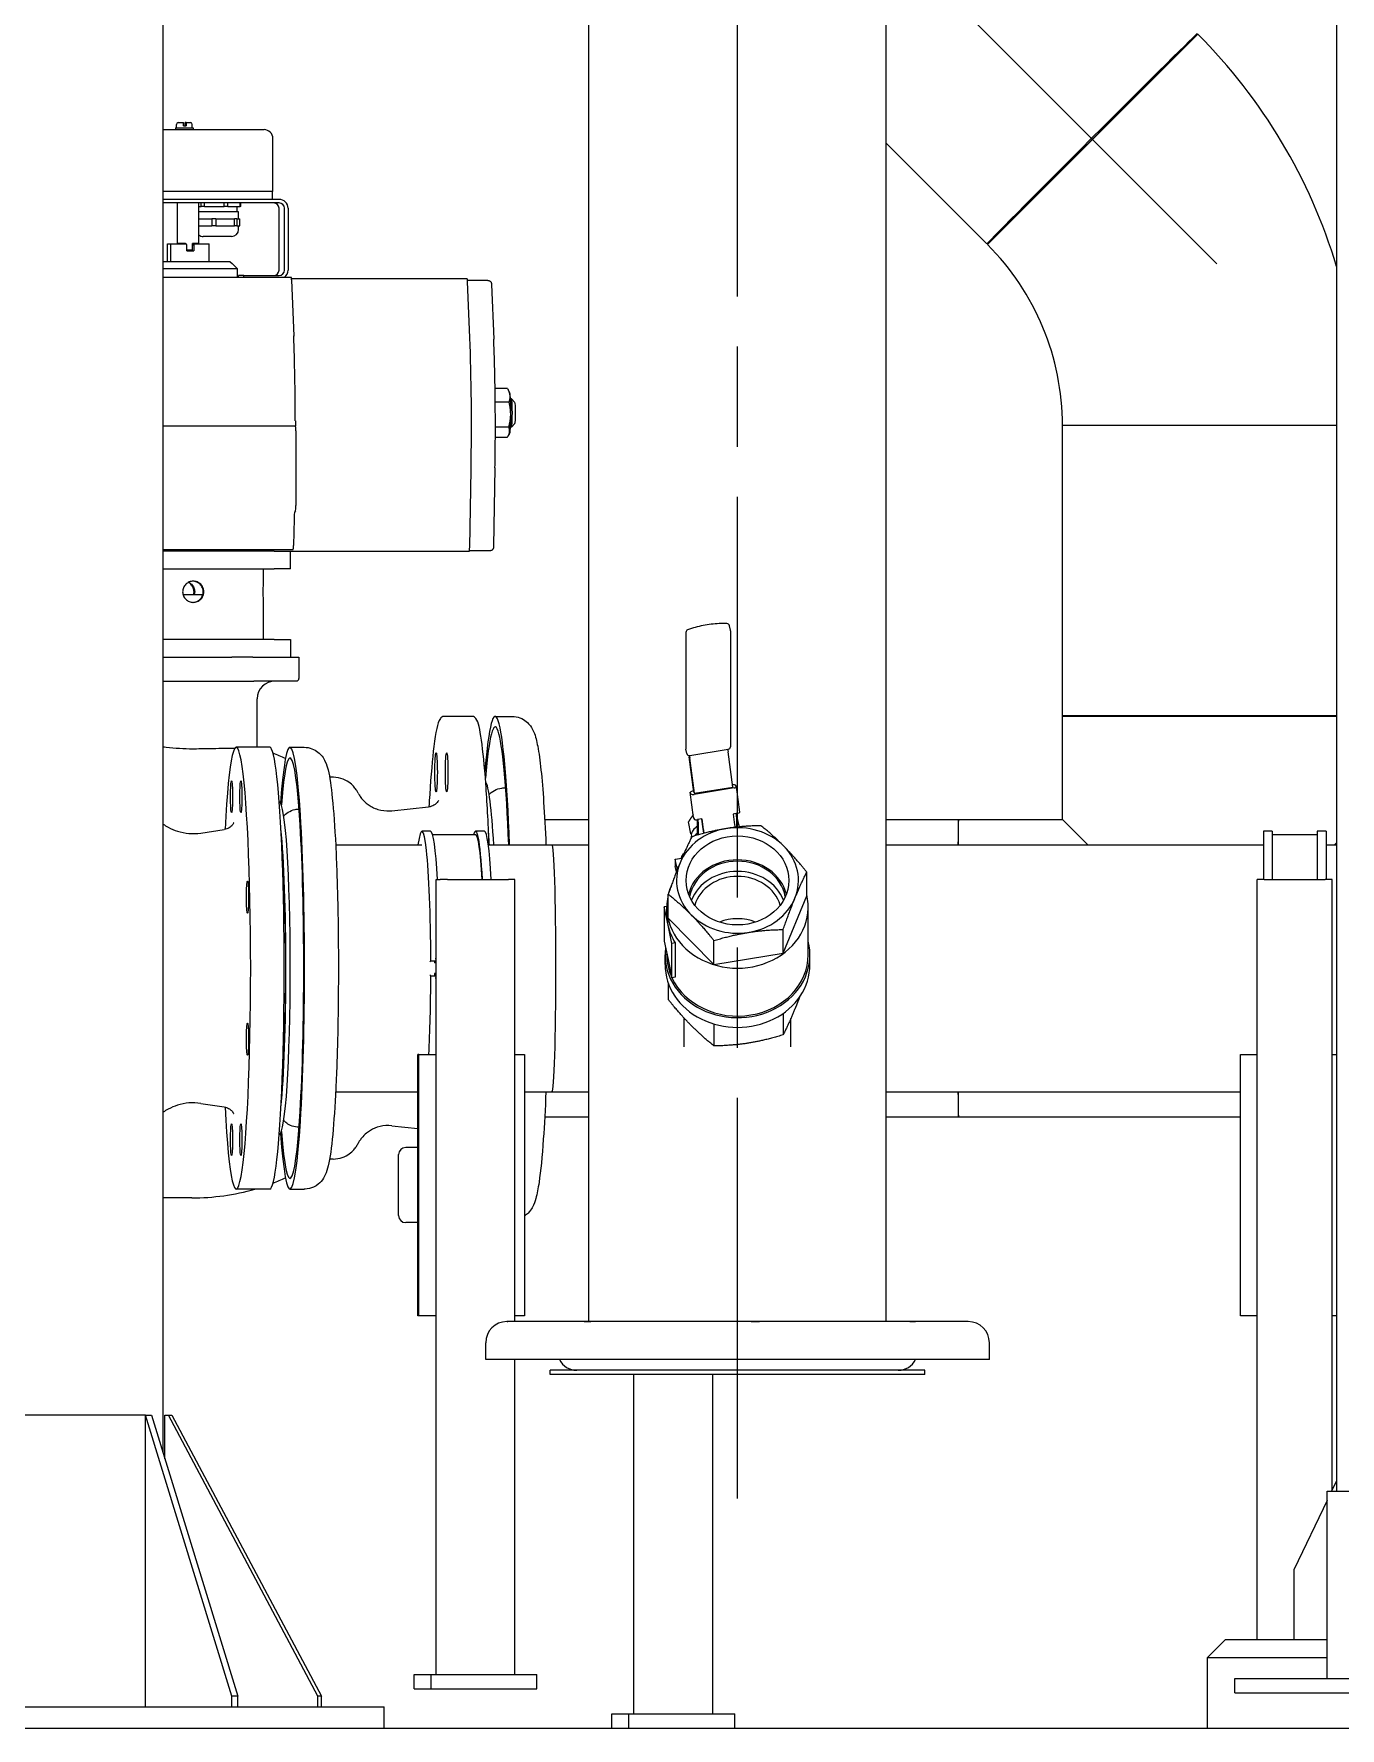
# Model space of a CAD drawing. Header units: millimetres. Extents: x 0 to 100323, y 0 to 59400.
# Drawn here: x 62159 to 64007, y 45945 to 48342 of the extents above; entities that cross this region are included whole.
import ezdxf

# ---------------------------------------------------------------- set-up
doc = ezdxf.new("R2010")
doc.units = ezdxf.units.MM
doc.header["$LTSCALE"] = 100
doc.linetypes.add('CHAIN', pattern=[0.3543, 0.2362, -0.0295, 0.0591, -0.0295])
doc.layers.add('P_Biomass (BM)', color=150, linetype='Continuous', lineweight=18, true_color=0x007fff)
doc.layers.add('Visible', color=7, linetype='Continuous', lineweight=25)

msp = doc.modelspace()

# ---------------------------------------------------------------- linework, layer by layer
at = {"layer": 'P_Biomass (BM)', "linetype": 'CHAIN', "ltscale": 23.990969}
for p, q in [((63832.8, 48017.1), (61384.2, 50465.8)), ((63154.5, 46270.5), (63154.5, 50373))]:
    msp.add_line(p, q, dxfattribs=at)
at = {"layer": 'P_Biomass (BM)'}
for p, q in [((62944.1, 46520.5), (62944.1, 50123)), ((63364.9, 46520.5), (63364.9, 50123)), ((63805.7, 48341.7), (63508.2, 48044.2)), ((62342, 48206.7), (62484.7, 48206.7)), ((62359.4, 48209.2), (62384.4, 48209.2)), ((62359.4, 48209.2), (62359.4, 48206.7)), ((62360.7, 48209.2), (62360.7, 48214.2)), ((62363.2, 48216.7), (62370.6, 48216.7)), ((62370.8, 48212.2), (62370.8, 48214.2)), ((62370.8, 48212.2), (62374.5, 48212.2)), ((62373.1, 48212.2), (62373.1, 48214.2)), ((62374.4, 48216.7), (62373.3, 48216.7)), ((62374.4, 48216.7), (62380.7, 48216.7)), ((62374.5, 48214.2), (62374.5, 48212.2)), ((62383.2, 48209.2), (62383.2, 48214.2)), ((62384.4, 48209.2), (62384.4, 48206.7)), ((62497.2, 48119.2), (62497.2, 48194.2)), ((63507.3, 48045.1), (63364.9, 48187.5)), ((62497.2, 48119.2), (62342, 48119.2)), ((62506.2, 48108), (62342, 48108)), ((62506.2, 48103), (62342, 48103)), ((62362.5, 48045.5), (62362.5, 48103)), ((62392.5, 48045.5), (62392.5, 48103)), ((62396, 48098), (62396, 48103)), ((62400.4, 48098), (62400.4, 48103)), ((62428.2, 48098), (62428.2, 48103)), ((62433.5, 48098), (62433.5, 48103)), ((62451, 48098), (62451, 48103)), ((62451.9, 48098), (62451.9, 48103)), ((62496.9, 48108), (62496.9, 48119.2)), ((62392.5, 48098), (62396, 48098)), ((62448.8, 48090.5), (62392.5, 48090.5)), ((62392.5, 48080.5), (62400.1, 48080.5)), ((62400.4, 48098), (62396, 48098)), ((62400.1, 48080.5), (62411, 48080.5)), ((62400.4, 48098), (62428.2, 48098)), ((62416.6, 48080.5), (62411, 48080.5)), ((62411, 48080.5), (62411, 48070.5)), ((62416.6, 48080.5), (62429.7, 48080.5)), ((62416.6, 48080.5), (62416.6, 48070.5)), ((62433.5, 48098), (62428.2, 48098)), ((62429.7, 48080.5), (62442.8, 48080.5)), ((62433.5, 48098), (62451, 48098)), ((62446.3, 48080.5), (62442.8, 48080.5)), ((62442.8, 48070.5), (62442.8, 48080.5)), ((62446.3, 48080.5), (62448.5, 48080.5)), ((62446.3, 48080.5), (62446.3, 48070.5)), ((62446.9, 48090.5), (62446.9, 48098)), ((62448.5, 48080.5), (62450.6, 48080.5)), ((62448.8, 48080.5), (62448.8, 48090.5)), ((62450.6, 48070.5), (62450.6, 48080.5)), ((62451.9, 48098), (62451, 48098)), ((62506, 48008), (62506, 48095.5)), ((62513.7, 48008), (62513.7, 48095.5)), ((62518.7, 48095.5), (62518.7, 48008)), ((62392.5, 48070.5), (62400.1, 48070.5)), ((62438.8, 48055.5), (62398.8, 48055.5)), ((62400.1, 48070.5), (62411, 48070.5)), ((62416.6, 48070.5), (62411, 48070.5)), ((62416.6, 48070.5), (62429.7, 48070.5)), ((62429.7, 48070.5), (62442.8, 48070.5)), ((62446.3, 48070.5), (62442.8, 48070.5)), ((62446.3, 48070.5), (62448.5, 48070.5)), ((62448.5, 48070.5), (62450.6, 48070.5)), ((62448.8, 48065.5), (62448.8, 48070.5)), ((62348, 48019.9), (62348, 48045.2)), ((62348, 48045.2), (62352.4, 48045.2)), ((62352.4, 48045.2), (62352.4, 48019.9)), ((62352.4, 48045.2), (62374.2, 48045.2)), ((62373.4, 48045.5), (62362.5, 48045.5)), ((62371.6, 48045.2), (62371.6, 48045.5)), ((62373.4, 48045.5), (62373.4, 48045.2)), ((62375.5, 48035.2), (62375.5, 48043.9)), ((62375.5, 48036.7), (62383.4, 48036.7)), ((62383.3, 48035.5), (62375.5, 48035.5)), ((62375.5, 48035.2), (62385.5, 48035.2)), ((62382.7, 48035.2), (62382.7, 48035.5)), ((62382.9, 48035.2), (62382.9, 48035.5)), ((62383.4, 48036.7), (62383.4, 48045.5)), ((62392.5, 48045.5), (62383.4, 48045.5)), ((62383.4, 48045.2), (62383.9, 48045.2)), ((62383.4, 48043.9), (62385.5, 48043.9)), ((62383.9, 48045.2), (62386.7, 48045.2)), ((62385.5, 48043.9), (62385.5, 48035.2)), ((62386.7, 48045.2), (62407.3, 48045.2)), ((62407.3, 48019.9), (62407.3, 48045.2)), ((62437, 48019.9), (62342, 48019.9)), ((62447.3, 48009.9), (62342, 48009.9)), ((62447.3, 47998), (62447.3, 48009.9)), ((62342, 47998), (62488.9, 47998)), ((62448.6, 47998), (62448.6, 48000.5)), ((62456.3, 48000.5), (62448.6, 48000.5)), ((62456.3, 48000.5), (62506.2, 48000.5)), ((62456.3, 47998), (62456.3, 48000.5)), ((62488.9, 47998), (62523.1, 47998)), ((62772.3, 47995.5), (62523.4, 47995.5)), ((62523.5, 47994.4), (62526.7, 47914.8)), ((62801.4, 47993.5), (62772.6, 47993.5)), ((62775.9, 47912.3), (62772.7, 47991.9)), ((62806.5, 47987.5), (62809.7, 47910.1)), ((62829.2, 47840.5), (62811.6, 47840.5)), ((62832.4, 47833.8), (62829.9, 47839.1)), ((62831.1, 47821.1), (62811.8, 47821.1)), ((62834.7, 47826), (62833.5, 47826)), ((62839.7, 47820.9), (62834.7, 47825.9)), ((62839.7, 47791), (62834.7, 47786)), ((62342, 47787.8), (62495.2, 47787.8)), ((62495.2, 47787.8), (62529.3, 47787.8)), ((62529.7, 47780.5), (62529.7, 47674.8)), ((62811.9, 47786.5), (62830.9, 47786.5)), ((62828.9, 47771.4), (62811.9, 47771.4)), ((62832.4, 47778.1), (62830.8, 47774.7)), ((62834.7, 47786), (62833.5, 47786)), ((64002, 47788.3), (63614.3, 47788.3)), ((63614.3, 47376.7), (63614.3, 47788.2)), ((64002, 47788.2), (63614.3, 47788.2)), ((62775.7, 47616), (62777.6, 47726.1)), ((62811.4, 47728.2), (62809.5, 47617.7)), ((62527.2, 47656.3), (62526.5, 47618.5)), ((62529.3, 47667.4), (62527.9, 47665.5)), ((62342, 47613), (62491.8, 47613)), ((62498.9, 47610.5), (62342, 47610.5)), ((62491.8, 47613), (62526, 47613)), ((62498.9, 47610.5), (62517.8, 47610.5)), ((62517.8, 47610.5), (62775.2, 47610.5)), ((62522.3, 47585.5), (62522.3, 47610.5)), ((62804.3, 47611), (62775.4, 47611)), ((62342, 47585.5), (62498.9, 47585.5)), ((62483.9, 47566.3), (62483.9, 47585.5)), ((62522.3, 47585.5), (62498.9, 47585.5)), ((62370, 47549.2), (62398.2, 47549.2)), ((62483.9, 47485.5), (62483.9, 47539.7)), ((63144.4, 47498.6), (63143, 47505)), ((62498.9, 47485.5), (62342, 47485.5)), ((62498.9, 47485.5), (62522.3, 47485.5)), ((62522.3, 47485.5), (62522.3, 47460.5)), ((63081.5, 47495.5), (63081.5, 47331.1)), ((63144.5, 47497.8), (63144.5, 47333.4)), ((62342, 47460.5), (62439.2, 47460.5)), ((62469, 47460.5), (62439.2, 47460.5)), ((62469, 47460.5), (62534.1, 47460.5)), ((62534.1, 47460.5), (62534.1, 47430.5)), ((62342, 47426.7), (62470.1, 47426.7)), ((62530.4, 47426.7), (62470.1, 47426.7)), ((62475.1, 47333), (62475.1, 47401.7)), ((62779.3, 47376.7), (62739.4, 47376.7)), ((62811.7, 47376.7), (62835.4, 47376.7)), ((63614.3, 47378), (64002, 47378)), ((63614.3, 47230.8), (63614.3, 47378)), ((64002, 47376.7), (63614.3, 47376.7)), ((62492.8, 47333), (62445.4, 47333)), ((62521.5, 47333), (62541.5, 47333)), ((63083, 47324.2), (63081.6, 47330.5)), ((63092.8, 47269.7), (63086.1, 47319.6)), ((63093.7, 47267.9), (63087, 47317.7)), ((63087.3, 47321.5), (63141.4, 47330.2)), ((63147.8, 47276.5), (63141.1, 47326.4)), ((62582.6, 47290.5), (62577.7, 47290.5)), ((62824.2, 47275.5), (62826.5, 47275.5)), ((63092.5, 47233.5), (63087.7, 47269.3)), ((63089, 47266.8), (63087.7, 47269.2)), ((63092.6, 47271), (63090.9, 47270.8)), ((63092.8, 47269.7), (63093.7, 47267.9)), ((63149.7, 47275.4), (63093.2, 47266.4)), ((63093.7, 47267.9), (63147.8, 47276.5)), ((63147.5, 47279.8), (63147.4, 47279.8)), ((63152.9, 47277), (63151.6, 47279.5)), ((63157.7, 47241), (63152.9, 47276.9)), ((62506.3, 47255.5), (62506.5, 47255.5)), ((62534, 47245.5), (62534.2, 47245.5)), ((62665.3, 47243.2), (62717.6, 47248.6)), ((63154.5, 47239.6), (63148.4, 47238.6)), ((62395.4, 47211.7), (62428.3, 47216.6)), ((62881.8, 47230.8), (62944.1, 47230.8)), ((63088.7, 47210.6), (63085.1, 47227.3)), ((63092.5, 47233.4), (63093.8, 47230.9)), ((63104.1, 47231.6), (63098, 47230.6)), ((63098, 47211.7), (63098, 47229.4)), ((63099.3, 47209.2), (63099.3, 47223)), ((63103.6, 47231.5), (63105.5, 47217.6)), ((63104.1, 47231.6), (63106.1, 47216.4)), ((63148.4, 47238.6), (63150.4, 47223.4)), ((63156.3, 47223.9), (63153.2, 47238.2)), ((63153.4, 47220), (63153.4, 47231.6)), ((63157.6, 47220.4), (63157.4, 47221)), ((63364.9, 47230.8), (63467.1, 47230.8)), ((63467.1, 47195.1), (63467.1, 47230.8)), ((63467.1, 47230.8), (63614.3, 47230.8)), ((63614.3, 47230.8), (63650, 47195.1)), ((62586, 47195.1), (62708, 47195.1)), ((62892, 47195.1), (62944.1, 47195.1)), ((63088.9, 47209.6), (63089.7, 47205.9)), ((63089.5, 47207), (63088.9, 47206.9)), ((63088.9, 47206.9), (63089.3, 47205.1)), ((63089.3, 47205.1), (63089, 47206.4)), ((63098, 47208.8), (63098, 47211.7)), ((63999.3, 47195.1), (64002, 47197.8)), ((63066.5, 47174.5), (63075.7, 47175.9)), ((63066.5, 47174.5), (63066.5, 47164.5)), ((63068.9, 47163.2), (63066.5, 47174.5)), ((63075.8, 47175.7), (63075.5, 47177)), ((63068.1, 47156.7), (63066.5, 47164.5)), ((63070.7, 47163.2), (63068.9, 47163.2)), ((63068.9, 47163.2), (63068.9, 47158.6)), ((63252.5, 47122.7), (63252.5, 47156.4)), ((63056.6, 47091.4), (63056.6, 47125.1)), ((63219.1, 47041.5), (63252.5, 47122.7)), ((63054.5, 47107.9), (63050.7, 47107.3)), ((63056.2, 47081.4), (63050.7, 47107.3)), ((63050.7, 47107.3), (63050.7, 47058.8)), ((63054.5, 47097.1), (63054.5, 47107.1)), ((63254.5, 47039.3), (63254.5, 47107.1)), ((63061.7, 47055.5), (63056.2, 47081.4)), ((63056.6, 47091.4), (63121.2, 47025.8)), ((63219.1, 47041.5), (63219.1, 47075.1)), ((63050.7, 47058.8), (63056.2, 47032.9)), ((63066.4, 47056.2), (63061.7, 47055.5)), ((63061.7, 47007), (63061.7, 47055.5)), ((63066.4, 47056.2), (63066.4, 47007.8)), ((63121.2, 47025.8), (63121.2, 47059.5)), ((63052, 47025.5), (63052, 47039.3)), ((63054.5, 47039.3), (63054.5, 47040.7)), ((63056.2, 47032.9), (63061.7, 47007)), ((63121.2, 47025.8), (63219.1, 47041.5)), ((63257, 47025.5), (63257, 47039.3)), ((63066.4, 47007.8), (63061.7, 47007)), ((63056.6, 46999.3), (63056.6, 46976.2)), ((63219.1, 46956.6), (63219.1, 46926.2)), ((63079.1, 46909.2), (63079.1, 46949.8)), ((63121.2, 46941.5), (63121.2, 46910.5)), ((63229.9, 46909.2), (63229.9, 46949.1)), ((62586, 46845.8), (62702.4, 46845.8)), ((62892, 46845.8), (62944.1, 46845.8)), ((63467.1, 46810.1), (63467.1, 46845.8)), ((62395.4, 46829.2), (62428.3, 46824.3)), ((62881.8, 46810.1), (62944.1, 46810.1)), ((63364.9, 46810.1), (63467.1, 46810.1)), ((63467.1, 46810.1), (63865.9, 46810.1)), ((62506.3, 46785.5), (62506.5, 46785.5)), ((62534, 46795.5), (62534.2, 46795.5)), ((62665.3, 46797.7), (62702.4, 46793.9)), ((62582.6, 46750.5), (62577.7, 46750.5)), ((62382.6, 46695.5), (62342, 46695.5)), ((62492.8, 46708), (62445.4, 46708)), ((62521.5, 46708), (62541.5, 46708)), ((62828.8, 46520.5), (62828.3, 46520.5)), ((62828.8, 46520.5), (62829.8, 46520.5)), ((62937.8, 46520.5), (62829.8, 46520.5)), ((62937.8, 46520.5), (62946.9, 46520.5)), ((63173.7, 46520.5), (62946.9, 46520.5)), ((63173.7, 46520.5), (63185.7, 46520.5)), ((63398.4, 46520.5), (63185.7, 46520.5)), ((63398.4, 46520.5), (63406.2, 46520.5)), ((63480.8, 46520.5), (63406.2, 46520.5)), ((62798.3, 46466.7), (62798.3, 46490.5)), ((63510.8, 46466.7), (63510.8, 46490.5)), ((63510.8, 46466.7), (62798.3, 46466.7)), ((63419.5, 46451.7), (62889.5, 46451.7)), ((62889.5, 46445.5), (62889.5, 46451.7)), ((63419.5, 46445.5), (63419.5, 46451.7)), ((63419.5, 46445.5), (62889.5, 46445.5)), ((63007.9, 45965.5), (63007.9, 46445.5)), ((63119.6, 45965.5), (63119.6, 46445.5)), ((62976.8, 45965.5), (63001, 45965.5)), ((62976.8, 45945.5), (62976.8, 45965.5)), ((63001, 45945.5), (63001, 45965.5)), ((63001, 45965.5), (63150.7, 45965.5)), ((63150.7, 45945.5), (63150.7, 45965.5))]:
    msp.add_line(p, q, dxfattribs=at)
for centre, radius, start, end in [((63252.1, 47788.2), 782.9, 16.6911, 45), ((62363.2, 48214.2), 2.5, 90, 180), ((62380.7, 48214.2), 2.5, 0, 90), ((62484.7, 48194.2), 12.5, 0, 90), ((62398.8, 48065.5), 10, 230.9838, 270), ((62438.8, 48065.5), 10, 270, 0), ((63252.1, 47788.2), 362.1, 0.0278, 45), ((63139.4, 47504.2), 3.75, 12.0271, 87.3303), ((63085.3, 47495.5), 3.75, 110.113, 180), ((63140.7, 47497.8), 3.75, 0, 12.0271), ((62500.1, 47401.7), 25, 90, 180), ((62530.4, 47430.5), 3.75, 270, 0), ((62382.6, 47020.5), 325, 65.947, 69.2941), ((62382.6, 47020.5), 325, 290.7059, 294.053), ((62382.6, 47020.5), 325, 270, 285.9424), ((62828.3, 46490.5), 30, 90, 180), ((63480.8, 46490.5), 30, 0, 90), ((62927, 46479.2), 27.5, 207.0357, 270), ((63382, 46479.2), 27.5, 270, 332.9643)]:
    msp.add_arc(centre, radius, start, end, dxfattribs=at)
for centre, major_axis, ratio in [((63656.1, 48193.9), (148.8, 148.8), 0.00408), ((62728.1, 47297.6), (0, 27.5), 0.065414), ((62743.1, 47297.6), (0, -27.5), 0.065414), ((62438.8, 47263), (0, -22.5), 0.065414), ((62452, 47263), (0, -22.5), 0.065414), ((63154.5, 47144.6), (72.7, 0), 0.866025), ((62461.3, 47120.9), (0, -22.5), 0.065414), ((62461.3, 46920), (0, 22.5), 0.065414), ((62438.8, 46777.9), (0, 22.5), 0.065414), ((62452, 46777.9), (0, 22.5), 0.065414)]:
    msp.add_ellipse(centre, major_axis=major_axis, ratio=ratio, dxfattribs=at)
for centre, major_axis, ratio, start_param, end_param in [((62498.5, 48095.5), (0, 7.5), 0.997858, 4.712389, 6.283185), ((62506.2, 48095.5), (0, 12.5), 0.997858, 4.712389, 6.283185), ((62506.2, 48095.5), (0, 7.5), 0.997858, 4.712389, 6.283185), ((62374.8, 48039), (-60.9, 60.8), 0.046255, 4.747578, 4.768212), ((62377.6, 48038.9), (6.25, 6.25), 0.032742, 0.03273, 0.356934), ((62377.6, 48038.9), (6.25, 6.25), 0.032742, 5.86079, 6.315916), ((62374.9, 48039), (60.9, 60.8), 0.046255, 4.840219, 4.860854), ((62498.5, 48008), (0, -7.5), 0.997858, 0, 1.570796), ((62506.2, 48008), (0, -7.5), 0.997858, 0, 1.570796), ((62506.2, 48008), (0, -12.5), 0.997858, 0.643501, 1.570796), ((62523.1, 47990.5), (0, 7.5), 0.065414, 5.264178, 6.283185), ((62772.3, 47988), (0, 7.5), 0.065414, 5.264178, 6.283185), ((62513.5, 47791), (0, -236.2), 0.065414, 1.587833, 2.122585), ((62762.7, 47788.5), (0, 236.3), 0.065414, 4.445469, 5.264178), ((62832.2, 47806), (0, -28.1), 0.065414, 0.137119, 3.004474), ((62834.7, 47806), (0, -20), 0.065414, 0, 3.141593), ((62839.6, 47806), (0, -15), 0.065414, 0.065602, 3.075991), ((62529.5, 47795), (0, -7.55), 0.065414, 4.712935, 5.95769), ((62529.2, 47780.5), (0, 7.5), 0.065414, 4.712389, 6.102223), ((62529.2, 47674.8), (0, -7.5), 0.065414, 0.087266, 1.570796), ((62527.9, 47653), (0, 12.5), 0.065414, 0.087266, 1.303876), ((62526, 47620.5), (0, -7.5), 0.065414, 0, 1.303876), ((62775.2, 47618), (0, -7.5), 0.065414, 0, 1.303876), ((62811.7, 47020.5), (0, 356.3), 0.065414, 5.22468, 6.956507), ((62521.5, 47020.5), (0, 312.5), 0.065414, 2.417031, 7.007747), ((62811.7, 47020.5), (0, 341.3), 0.065414, 5.249576, 6.946925), ((62445.4, 47020.5), (0, -312.5), 0.065414, 5.39203, 10.315934), ((62521.5, 47020.5), (0, 297.5), 0.065414, 2.461302, 6.963476), ((62492.8, 47020.5), (0, -312.5), 0.065414, 0, 3.141593), ((63085.3, 47331.1), (-3.75, 0), 0.866025, 0, 0.182455), ((63086.6, 47324.7), (-3.75, 0), 0.866025, 0.182455, 1.753252), ((63088, 47315.9), (-2.4, 14.8), 0.090722, 1.16004, 1.30178), ((63088, 47315.9), (-1.18, 7.41), 0.090722, 0.690774, 1.30178), ((63142.1, 47324.5), (-1.18, 7.41), 0.090722, 0.701363, 1.30178), ((63140.7, 47333.4), (3.75, 0), 0.866025, 4.894844, 6.283185), ((62796.7, 47020.5), (0, 265), 0.065414, 5.431827, 6.191601), ((63091.4, 47269.8), (-3.72, -0.5), 0.264688, 4.806606, 6.377402), ((63092.7, 47267.3), (-3.72, -0.5), 0.264688, 0.094217, 1.665013), ((63147.9, 47278.9), (3.72, 0.5), 0.264688, 0.094217, 1.665013), ((63149.2, 47276.4), (3.72, 0.5), 0.264688, 4.806606, 6.377402), ((62506.5, 47020.5), (0, 235), 0.065414, 3.141593, 6.283185), ((63154, 47240.5), (3.72, 0.5), 0.264688, 4.806606, 6.283185), ((62500.3, 47020.5), (0, -235), 0.065414, 0.577193, 2.5644), ((62790.5, 47020.5), (0, -265), 0.065414, 2.290235, 2.398028), ((63154.5, 47144.6), (-86.2, 0), 0.866025, 4.894844, 5.942042), ((63123.2, 47213.7), (-34.2, -7.3), 0.491701, 5.430731, 6.100269), ((63096.2, 47234), (-3.72, -0.5), 0.264688, 0, 0.094217), ((63097.5, 47231.5), (-3.72, -0.5), 0.264688, 0.094217, 1.665013), ((63096.6, 47235.7), (-1.18, 7.41), 0.090722, 3.657974, 3.924659), ((63096.6, 47235.7), (-2.4, 14.8), 0.090722, 3.657974, 4.35014), ((63107.8, 47213.3), (2.8, -17.3), 0.090722, 4.443372, 4.822273), ((63107.8, 47213.3), (2, -12.3), 0.090722, 4.443372, 4.862836), ((63154.5, 47144.6), (-86.2, 0), 0.866025, 3.847647, 4.894844), ((63152, 47220.3), (2, -12.3), 0.090722, 4.443372, 4.747433), ((63150.7, 47244.4), (-2.4, 14.8), 0.090722, 3.657974, 4.35014), ((63123.2, 47213.7), (34.2, 7.3), 0.491701, 0, 0.394819), ((63467.1, 47020.5), (0, 210.4), 0.00577, 6.252153, 6.874757), ((62500.3, 47020.5), (0, 232.5), 0.065414, 3.752377, 5.672401), ((62790.5, 47020.5), (0, 262.5), 0.065414, 5.440202, 5.50036), ((62892, 47020.5), (0, 174.6), 0.032742, 3.141593, 6.283185), ((63123.2, 47213.7), (-34.2, -7.3), 0.491701, 6.257349, 6.283185), ((63125, 47205.2), (34.2, 7.3), 0.491701, 2.37027, 2.607079), ((63154.5, 47144.6), (86.2, 0), 0.866025, 5.942042, 6.989239), ((63154.5, 47144.6), (-86.2, 0), 0.866025, 5.942042, 6.989239), ((63089.2, 47179.9), (-13.7, -2.9), 0.491701, 5.454393, 6.283185), ((63154.5, 47112.5), (70.7, 0), 0.866025, 0.209162, 2.932431), ((63154.5, 47112.5), (68.5, 0), 0.866025, 0.155591, 2.986002), ((63154.5, 47098), (68.5, 0), 0.866025, 0.317883, 2.82371), ((63154.5, 47096.2), (-62.5, 0), 0.866025, 3.394153, 6.030625), ((63154.5, 47107.1), (100, 0), 0.866025, 2.938255, 6.486523), ((63154.5, 47107.1), (-100, 0), 0.866025, 5.91136, 6.058349), ((63154.5, 47097.1), (-100, 0), 0.866025, 0, 0.182455), ((63154.5, 47144.6), (86.2, 0), 0.866025, 3.847647, 4.894844), ((63154.5, 47144.6), (86.2, 0), 0.866025, 4.894844, 5.942042), ((63154.5, 47097.1), (-100, 0), 0.866025, 0.182455, 0.491551), ((63154.5, 47036.3), (-62.5, 0), 0.866025, 4.28997, 5.134808), ((63154.5, 47039.3), (-102.5, 0), 0.866025, 6.16981, 9.646092), ((63154.5, 47025.5), (-102.5, 0), 0.866025, 0, 3.141593), ((63154.5, 47039.3), (-100, 0), 0.866025, 0, 0.380392), ((63154.5, 47039.3), (-100, 0), 0.866025, 0.382151, 3.141593), ((63467.1, 47020.5), (0, 210.4), 0.00577, 2.550021, 3.172625)]:
    msp.add_ellipse(centre, major_axis=major_axis, ratio=ratio, start_param=start_param, end_param=end_param, dxfattribs=at)
for points, knots in [([(62370.8, 48214.2), (62370.8, 48214.5), (62370.8, 48214.9), (62370.8, 48215.4), (62370.8, 48215.8), (62370.7, 48216.2), (62370.7, 48216.4), (62370.7, 48216.6), (62370.7, 48216.7), (62370.6, 48216.7)], [0, 0, 0, 0, 0.0368272, 0.0368272, 0.0739214, 0.0739214, 0.1114349, 0.1114349, 0.1495092, 0.1495092, 0.1495092, 0.1495092]), ([(62373.1, 48214.2), (62373.1, 48214.5), (62373.1, 48214.9), (62373.1, 48215.4), (62373.1, 48215.8), (62373.2, 48216.2), (62373.2, 48216.4), (62373.2, 48216.6), (62373.2, 48216.7), (62373.3, 48216.7)], [0, 0, 0, 0, 0.0368272, 0.0368272, 0.0739214, 0.0739214, 0.1114349, 0.1114349, 0.1495092, 0.1495092, 0.1495092, 0.1495092]), ([(62374.4, 48216.7), (62374.4, 48216.7), (62374.4, 48216.6), (62374.5, 48216.4), (62374.5, 48216.2), (62374.5, 48215.8), (62374.5, 48215.4), (62374.5, 48214.9), (62374.5, 48214.5), (62374.5, 48214.2)], [0.4504591, 0.4504591, 0.4504591, 0.4504591, 0.4885333, 0.4885333, 0.5260468, 0.5260468, 0.563141, 0.563141, 0.5999682, 0.5999682, 0.5999682, 0.5999682]), ([(62801.4, 47993.5), (62801.9, 47993.5), (62802.5, 47993.4), (62803.4, 47993.1), (62803.9, 47992.8), (62804.6, 47992.3), (62804.9, 47992), (62805.5, 47991.4), (62805.7, 47991), (62806.1, 47990.4), (62806.1, 47990.1), (62806.3, 47989.6), (62806.3, 47989.4), (62806.4, 47989), (62806.4, 47988.8), (62806.5, 47988.5), (62806.5, 47988.3), (62806.5, 47988), (62806.5, 47987.9), (62806.5, 47987.6), (62806.5, 47987.6), (62806.5, 47987.5)], [1.570796, 1.570796, 1.570796, 1.570796, 1.59174, 1.59174, 1.614818, 1.614818, 1.645158, 1.645158, 1.692479, 1.692479, 1.776508, 1.776508, 1.900701, 1.900701, 2.097434, 2.097434, 2.300323, 2.300323, 2.503212, 2.503212, 2.585241, 2.585241, 2.585241, 2.585241]), ([(62811.4, 47728.2), (62811.6, 47740.4), (62811.8, 47752.8), (62812, 47777.9), (62812, 47790.6), (62811.9, 47815.7), (62811.7, 47828.2), (62811.4, 47852.8), (62811.1, 47864.8), (62810.5, 47888.1), (62810.1, 47899.4), (62809.7, 47910.1)], [2.8769575, 2.8769575, 2.8769575, 2.8769575, 3.0411548, 3.0411548, 3.2053522, 3.2053522, 3.3695496, 3.3695496, 3.533747, 3.533747, 3.6979443, 3.6979443, 3.6979443, 3.6979443]), ([(63614.3, 47788.2), (63614.3, 47788.2), (63614.3, 47788.2), (63614.3, 47788.2), (63614.3, 47788.2), (63614.3, 47788.2), (63614.3, 47788.3), (63614.3, 47788.3), (63614.3, 47788.3), (63614.3, 47788.3), (63614.3, 47788.3), (63614.3, 47788.3)], [4.7123889804, 4.7123889804, 4.7123889804, 4.7123889804, 4.7124858521, 4.7124858521, 4.7125827238, 4.7125827238, 4.7126795956, 4.7126795956, 4.7127764673, 4.7127764673, 4.712873339, 4.712873339, 4.712873339, 4.712873339]), ([(62809.5, 47617.7), (62809.5, 47617.5), (62809.5, 47617.2), (62809.4, 47616.8), (62809.4, 47616.6), (62809.4, 47616.1), (62809.4, 47615.9), (62809.3, 47615.5), (62809.3, 47615.3), (62809.1, 47614.6), (62809.1, 47614.3), (62808.6, 47613.3), (62808.4, 47613.1), (62808, 47612.5), (62807.7, 47612.3), (62807, 47611.7), (62806.4, 47611.4), (62805.2, 47611), (62804.8, 47611), (62804.3, 47611)], [3.406228, 3.406228, 3.406228, 3.406228, 3.66746, 3.66746, 3.928692, 3.928692, 4.189925, 4.189925, 4.451157, 4.451157, 4.595502, 4.595502, 4.635648, 4.635648, 4.660132, 4.660132, 4.694284, 4.694284, 4.712389, 4.712389, 4.712389, 4.712389]), ([(62399.5, 47553), (62399.5, 47551.1), (62399.1, 47549.1), (62397.6, 47545.4), (62396.5, 47543.7), (62393.8, 47541), (62392.1, 47539.9), (62388.5, 47538.3), (62386.5, 47538), (62382.7, 47538), (62380.7, 47538.3), (62377, 47539.9), (62375.3, 47541), (62372.6, 47543.7), (62371.5, 47545.4), (62369.9, 47549.1), (62369.6, 47551.1), (62369.6, 47554.8), (62369.9, 47556.9), (62371.5, 47560.5), (62372.6, 47562.2), (62375.3, 47564.9), (62377, 47566), (62380.7, 47567.6), (62382.7, 47568), (62386.5, 47568), (62388.5, 47567.6), (62392.1, 47566), (62393.8, 47564.9), (62396.5, 47562.2), (62397.6, 47560.5), (62399.1, 47556.9), (62399.5, 47554.8), (62399.5, 47553)], [0, 0, 0, 0, 0.226339, 0.226339, 0.452677, 0.452677, 0.679013, 0.679013, 0.905348, 0.905348, 1.131684, 1.131684, 1.358019, 1.358019, 1.584358, 1.584358, 1.810696, 1.810696, 2.037035, 2.037035, 2.263373, 2.263373, 2.489709, 2.489709, 2.716044, 2.716044, 2.94238, 2.94238, 3.168715, 3.168715, 3.395054, 3.395054, 3.621393, 3.621393, 3.621393, 3.621393]), ([(62385.7, 47553), (62385.7, 47554.8), (62385.3, 47556.9), (62383.8, 47560.5), (62382.6, 47562.2), (62380.3, 47564.6), (62379, 47565.5), (62377.6, 47566.2)], [0, 0, 0, 0, 0.2263386, 0.2263386, 0.4526772, 0.4526772, 0.6287097, 0.6287097, 0.6287097, 0.6287097]), ([(62378, 47566.5), (62379.6, 47565.7), (62381, 47564.7), (62383.5, 47562.2), (62384.6, 47560.5), (62386.2, 47556.9), (62386.6, 47554.8), (62386.6, 47553)], [-0.6463184, -0.6463184, -0.6463184, -0.6463184, -0.4528664, -0.4528664, -0.2264332, -0.2264332, 0, 0, 0, 0]), ([(62398.7, 47553), (62398.7, 47554.8), (62398.3, 47556.9), (62396.8, 47560.5), (62395.6, 47562.2), (62393, 47564.9), (62391.3, 47566), (62387.8, 47567.5), (62385.9, 47567.9), (62384.2, 47568)], [-3.6228904, -3.6228904, -3.6228904, -3.6228904, -3.3964572, -3.3964572, -3.170024, -3.170024, -2.9435959, -2.9435959, -2.7334836, -2.7334836, -2.7334836, -2.7334836]), ([(62384.2, 47538), (62385.9, 47538), (62387.8, 47538.4), (62391.3, 47539.9), (62393, 47541), (62395.6, 47543.7), (62396.8, 47545.4), (62398.3, 47549.1), (62398.7, 47551.1), (62398.7, 47553)], [-0.8894069, -0.8894069, -0.8894069, -0.8894069, -0.6792945, -0.6792945, -0.4528664, -0.4528664, -0.2264332, -0.2264332, 0, 0, 0, 0]), ([(62483.6, 47553), (62483.6, 47554.8), (62483.6, 47556.9), (62483.7, 47560.5), (62483.8, 47562.2), (62483.9, 47564.6), (62483.9, 47565.5), (62483.9, 47566.2)], [0, 0, 0, 0, 0.2263386, 0.2263386, 0.4526772, 0.4526772, 0.6287097, 0.6287097, 0.6287097, 0.6287097]), ([(62483.9, 47539.7), (62483.9, 47540.4), (62483.9, 47541.3), (62483.8, 47543.7), (62483.7, 47545.4), (62483.6, 47549.1), (62483.6, 47551.1), (62483.6, 47553)], [2.9926829, 2.9926829, 2.9926829, 2.9926829, 3.1687155, 3.1687155, 3.3950541, 3.3950541, 3.6213927, 3.6213927, 3.6213927, 3.6213927]), ([(63139.5, 47507.9), (63136, 47508.1), (63132.4, 47508.1), (63125, 47507.8), (63121.2, 47507.5), (63113.6, 47506.6), (63109.8, 47506), (63102.3, 47504.5), (63098.5, 47503.6), (63091.1, 47501.5), (63087.5, 47500.3), (63084, 47499.1)], [5.8975334, 5.8975334, 5.8975334, 5.8975334, 6.0517941, 6.0517941, 6.2060549, 6.2060549, 6.3603157, 6.3603157, 6.5145765, 6.5145765, 6.6688372, 6.6688372, 6.6688372, 6.6688372]), ([(62739.4, 47376.7), (62736.8, 47376.7), (62735.2, 47375.1), (62729.8, 47367.4), (62727.7, 47354.9), (62722.8, 47316.6), (62720.8, 47293.6), (62718.7, 47260.5), (62718.4, 47254.7), (62718, 47248.7)], [4.712389, 4.712389, 4.712389, 4.712389, 4.8063455, 4.8063455, 5.1887323, 5.1887323, 5.5126834, 5.5126834, 5.5798276, 5.5798276, 5.5798276, 5.5798276]), ([(62803.1, 47195.1), (62801.9, 47227.2), (62800.3, 47256.3), (62796.7, 47306.7), (62794.6, 47327.7), (62790, 47358.8), (62788.2, 47368.4), (62783.4, 47375.1), (62781.8, 47376.7), (62779.3, 47376.7)], [3.65942, 3.65942, 3.65942, 3.65942, 3.973216, 3.973216, 4.29432, 4.29432, 4.620089, 4.620089, 4.712389, 4.712389, 4.712389, 4.712389]), ([(62835.4, 47376.7), (62839.5, 47376.7), (62843.5, 47375.9), (62850.4, 47373.2), (62853.3, 47371.3), (62858.3, 47367.2), (62860.1, 47365.1), (62863.8, 47360.1), (62865, 47357.5), (62869.2, 47348), (62870.4, 47342), (62875.3, 47316), (62878, 47289.6), (62881.5, 47237.1), (62882.6, 47216.9), (62883.5, 47195.1)], [1.518127, 1.518127, 1.518127, 1.518127, 1.543421, 1.543421, 1.571312, 1.571312, 1.606937, 1.606937, 1.6657, 1.6657, 1.851163, 1.851163, 2.294211, 2.294211, 2.528579, 2.528579, 2.528579, 2.528579]), ([(62389, 47330.5), (62387.3, 47330.5), (62385.7, 47330.5), (62377.9, 47330.5), (62371.5, 47330.7), (62358.7, 47331.4), (62352.3, 47332), (62344.8, 47332.9), (62343.4, 47333.1), (62342, 47333.3)], [-12.030169, -12.030169, -12.030169, -12.030169, -11.831688, -11.831688, -11.092097, -11.092097, -10.352506, -10.352506, -10.183582, -10.183582, -10.183582, -10.183582]), ([(62443.4, 47331.4), (62441.4, 47331.4), (62439.4, 47331.4), (62432.1, 47331.2), (62426.6, 47331.1), (62414.9, 47331), (62408.8, 47330.9), (62398.1, 47330.7), (62393.5, 47330.6), (62389, 47330.5)], [9.239623, 9.239623, 9.239623, 9.239623, 9.549468, 9.549468, 10.284108, 10.284108, 11.018747, 11.018747, 11.555001, 11.555001, 11.555001, 11.555001]), ([(62541.5, 47333), (62545.3, 47333), (62549.1, 47332.2), (62555.9, 47329.7), (62558.7, 47327.9), (62563.6, 47324.1), (62565.4, 47322.1), (62568.8, 47317.6), (62570, 47315.4), (62573.3, 47308.6), (62574.3, 47305), (62577.9, 47290.5), (62579.6, 47277.8), (62583.2, 47242.8), (62584.8, 47220.1), (62587.3, 47169.3), (62588.3, 47141.6), (62589.6, 47083.3), (62589.9, 47052.8), (62589.9, 46991.6), (62589.6, 46961), (62588.4, 46902.8), (62587.5, 46875.2), (62585, 46825.5), (62583.6, 46803.5), (62580.1, 46766.5), (62578.2, 46752.2), (62574.4, 46736.4), (62573.4, 46732.5), (62569.7, 46724.9), (62568.3, 46722.2), (62563.1, 46716.4), (62559.9, 46713.3), (62551.4, 46709.3), (62547.1, 46708.2), (62542.3, 46708), (62541.9, 46708), (62541.5, 46708)], [0.577892, 0.577892, 0.577892, 0.577892, 0.602205, 0.602205, 0.628948, 0.628948, 0.662376, 0.662376, 0.712718, 0.712718, 0.835316, 0.835316, 1.149475, 1.149475, 1.493838, 1.493838, 1.819909, 1.819909, 2.142789, 2.142789, 2.465002, 2.465002, 2.787827, 2.787827, 3.113621, 3.113621, 3.453996, 3.453996, 3.58674, 3.58674, 3.645591, 3.645591, 3.688938, 3.688938, 3.716933, 3.716933, 3.719484, 3.719484, 3.719484, 3.719484]), ([(62618, 47268.1), (62617.4, 47269.2), (62616.7, 47270.5), (62614.9, 47273.3), (62613.8, 47274.9), (62610.9, 47278.3), (62609, 47280.2), (62604, 47284.2), (62600.7, 47286.2), (62592.6, 47289.4), (62587.7, 47290.4), (62582.7, 47290.5), (62582.6, 47290.5), (62582.6, 47290.5)], [4.5845011, 4.5845011, 4.5845011, 4.5845011, 4.6100787, 4.6100787, 4.6356562, 4.6356562, 4.6612338, 4.6612338, 4.6868114, 4.6868114, 4.7121276, 4.7121276, 4.712389, 4.712389, 4.712389, 4.712389]), ([(62618, 47268.1), (62618.5, 47267.1), (62619.1, 47265.9), (62621, 47263), (62622.2, 47261.2), (62625.9, 47257.1), (62628.3, 47254.6), (62635.4, 47249.6), (62640, 47246.9), (62651.1, 47243.5), (62657.2, 47242.7), (62663.8, 47243.1), (62664.5, 47243.1), (62665.3, 47243.2)], [4.5845011, 4.5845011, 4.5845011, 4.5845011, 4.6114263, 4.6114263, 4.6383515, 4.6383515, 4.6652767, 4.6652767, 4.6922019, 4.6922019, 4.7162195, 4.7162195, 4.7191271, 4.7191271, 4.7191271, 4.7191271]), ([(62803.2, 47266.3), (62804.9, 47268.1), (62807.2, 47270.2), (62813.5, 47273.6), (62817.2, 47274.9), (62822.2, 47275.4), (62823.2, 47275.5), (62824.2, 47275.5)], [7.73245224, 7.73245224, 7.73245224, 7.73245224, 7.76611872, 7.76611872, 7.79449708, 7.79449708, 7.80131258, 7.80131258, 7.80131258, 7.80131258]), ([(62512.7, 47235.9), (62514.1, 47237.5), (62516.1, 47239.4), (62521.5, 47242.7), (62524.9, 47244.3), (62530.6, 47245.3), (62532.3, 47245.5), (62534, 47245.5)], [6.78904575, 6.78904575, 6.78904575, 6.78904575, 6.8201431, 6.8201431, 6.8494033, 6.8494033, 6.861077, 6.861077, 6.861077, 6.861077]), ([(62731.6, 47257.8), (62731.6, 47257.8), (62731.5, 47257.6), (62730.9, 47256.5), (62730.5, 47255.9), (62728.9, 47254), (62727.5, 47252.4), (62723, 47249.9), (62720.4, 47248.9), (62717.6, 47248.6)], [7.6916128, 7.6916128, 7.6916128, 7.6916128, 7.7419268, 7.7419268, 7.7743896, 7.7743896, 7.8172857, 7.8172857, 7.8472435, 7.8472435, 7.8472435, 7.8472435]), ([(62342, 47224.3), (62344.2, 47222.8), (62346.6, 47221.2), (62353.1, 47217.7), (62357.6, 47215.7), (62367.4, 47212.7), (62372.9, 47211.6), (62384.1, 47210.7), (62389.9, 47210.9), (62395.4, 47211.7)], [1.52473916, 1.52473916, 1.52473916, 1.52473916, 1.53536869, 1.53536869, 1.55045569, 1.55045569, 1.56554268, 1.56554268, 1.58062967, 1.58062967, 1.58062967, 1.58062967]), ([(62441.8, 47226.2), (62441.8, 47226.2), (62441.7, 47226.2), (62441.6, 47225.9), (62441.4, 47225.5), (62440.7, 47224.2), (62440.3, 47223.6), (62438.8, 47221.9), (62437.5, 47220.5), (62433.4, 47218), (62431, 47217.1), (62428.3, 47216.6)], [4.5410358, 4.5410358, 4.5410358, 4.5410358, 4.5609912, 4.5609912, 4.6078786, 4.6078786, 4.634583, 4.634583, 4.6734779, 4.6734779, 4.7025556, 4.7025556, 4.7025556, 4.7025556]), ([(62883.5, 46845.8), (62882.5, 46821.3), (62881.2, 46798.7), (62878.1, 46754), (62876.1, 46733.5), (62872.4, 46708.7), (62871, 46701.3), (62868, 46690.5), (62866.9, 46686.7), (62862.7, 46679.4), (62861.1, 46676.9), (62857.1, 46672.7), (62855.4, 46671.2), (62853.3, 46669.8)], [3.6492682, 3.6492682, 3.6492682, 3.6492682, 3.9134204, 3.9134204, 4.2428422, 4.2428422, 4.4312126, 4.4312126, 4.5454663, 4.5454663, 4.5922725, 4.5922725, 4.6148353, 4.6148353, 4.6148353, 4.6148353]), ([(62395.4, 46829.2), (62389.9, 46830), (62384.1, 46830.3), (62372.9, 46829.3), (62367.4, 46828.2), (62357.6, 46825.2), (62353.1, 46823.2), (62346.6, 46819.7), (62344.2, 46818.2), (62342, 46816.6)], [4.70255564, 4.70255564, 4.70255564, 4.70255564, 4.71764263, 4.71764263, 4.73272962, 4.73272962, 4.74781662, 4.74781662, 4.75844615, 4.75844615, 4.75844615, 4.75844615]), ([(62428.3, 46824.3), (62430.8, 46823.9), (62432.9, 46823.1), (62436.5, 46821.1), (62437.8, 46820), (62439.8, 46818), (62440.4, 46817.1), (62441.4, 46815.6), (62441.6, 46815.1), (62441.7, 46814.8), (62441.8, 46814.7), (62441.8, 46814.7)], [1.5806297, 1.5806297, 1.5806297, 1.5806297, 1.6069818, 1.6069818, 1.6361183, 1.6361183, 1.6706965, 1.6706965, 1.721089, 1.721089, 1.7421495, 1.7421495, 1.7421495, 1.7421495]), ([(62534, 46795.5), (62530.6, 46795.5), (62527.4, 46796.1), (62521.5, 46798.2), (62519, 46799.6), (62515.2, 46802.4), (62513.8, 46803.8), (62512.7, 46805)], [3.71948435, 3.71948435, 3.71948435, 3.71948435, 3.74248017, 3.74248017, 3.76773773, 3.76773773, 3.7915156, 3.7915156, 3.7915156, 3.7915156]), ([(62665.3, 46797.7), (62659.8, 46798.3), (62654, 46797.8), (62643.5, 46795.3), (62638.9, 46793.2), (62631.1, 46788.6), (62628.1, 46786), (62623.6, 46781.5), (62622.1, 46779.5), (62619.8, 46776.2), (62619, 46774.9), (62618.3, 46773.4), (62618.1, 46773.1), (62618, 46772.9)], [1.5640582, 1.5640582, 1.5640582, 1.5640582, 1.5865401, 1.5865401, 1.6099011, 1.6099011, 1.6368263, 1.6368263, 1.6637515, 1.6637515, 1.6906767, 1.6906767, 1.6986842, 1.6986842, 1.6986842, 1.6986842]), ([(62582.6, 46750.5), (62587, 46750.5), (62591.4, 46751.3), (62599.3, 46754), (62602.6, 46755.9), (62608, 46759.8), (62610, 46761.8), (62613.2, 46765.3), (62614.4, 46766.9), (62616.3, 46769.8), (62617.1, 46771.1), (62617.8, 46772.5), (62617.9, 46772.7), (62618, 46772.9)], [1.5707963, 1.5707963, 1.5707963, 1.5707963, 1.5932969, 1.5932969, 1.6180128, 1.6180128, 1.6435904, 1.6435904, 1.669168, 1.669168, 1.6947456, 1.6947456, 1.6986842, 1.6986842, 1.6986842, 1.6986842]), ([(62829.8, 46520.5), (62829.7, 46520.5), (62829.6, 46520.5), (62828.6, 46520.5), (62828.3, 46520.5), (62828.8, 46520.5), (62828.8, 46520.5), (62828.8, 46520.5)], [-3.2252988, -3.2252988, -3.2252988, -3.2252988, -3.177097, -3.177097, -2.688345, -2.688345, -2.659356, -2.659356, -2.659356, -2.659356]), ([(62946.9, 46520.5), (62946.2, 46520.5), (62945.5, 46520.5), (62942.9, 46520.5), (62941.1, 46520.5), (62938.9, 46520.5), (62938.3, 46520.5), (62937.8, 46520.5)], [-2.1952792, -2.1952792, -2.1952792, -2.1952792, -2.0993492, -2.0993492, -1.8229843, -1.8229843, -1.7097702, -1.7097702, -1.7097702, -1.7097702]), ([(63185.7, 46520.5), (63184.9, 46520.5), (63184.1, 46520.5), (63181.1, 46520.5), (63178.8, 46520.5), (63175.5, 46520.5), (63174.6, 46520.5), (63173.7, 46520.5)], [-2.1952792, -2.1952792, -2.1952792, -2.1952792, -2.0993492, -2.0993492, -1.8229843, -1.8229843, -1.7097702, -1.7097702, -1.7097702, -1.7097702]), ([(63406.2, 46520.5), (63405.8, 46520.5), (63405.4, 46520.5), (63403.7, 46520.5), (63402.2, 46520.5), (63399.8, 46520.5), (63399.1, 46520.5), (63398.4, 46520.5)], [-2.1952792, -2.1952792, -2.1952792, -2.1952792, -2.0993492, -2.0993492, -1.8229843, -1.8229843, -1.7097702, -1.7097702, -1.7097702, -1.7097702])]:
    msp.add_open_spline(points, degree=3, knots=knots, dxfattribs=at)
for points, weights in [([(62383.3, 48035.5), (62383.4, 48036.1), (62383.4, 48036.7)], [1.53333333332, 1.48624306182, 1.4375]), ([(62829.2, 47840.5), (62834.3, 47830.8), (62831.1, 47821.1)], [2.02104205811, 2.33369835258, 2.02104205811]), ([(62831.1, 47821.1), (62835.1, 47803.8), (62830.9, 47786.5)], [2.02104205811, 2.33369835258, 2.02104205811]), ([(62828.9, 47771.4), (62834, 47779), (62830.9, 47786.5)], [2.02104205812, 2.3336983526, 2.02104205812]), ([(63092, 47237.2), (63088.6, 47233.4), (63085.1, 47227.3)], [1.79110869404, 1.77504401932, 1.66506350946]), ([(63138.9, 47218), (63116.1, 47214.4), (63089.9, 47206.4)], [1.77816775413, 1.77816775413, 1.65050105335]), ([(63187.8, 47222), (63161.6, 47221.7), (63138.9, 47218)], [1.65050105335, 1.77816775413, 1.77816775413]), ([(63153.2, 47238.2), (63153.1, 47238.4), (63152.9, 47238.6)], [1.66506350946, 1.66899004105, 1.67279686399]), ([(63220.1, 47193), (63205.2, 47208.3), (63187.8, 47222)], [1.77816775413, 1.77816775413, 1.65050105335]), ([(63089.9, 47206.4), (63081, 47188.4), (63073.2, 47169.6)], [1.65050105335, 1.77816775413, 1.77816775413]), ([(63089.2, 47210.8), (63088.9, 47210.7), (63088.7, 47210.6)], [1.67662244523, 1.67097881879, 1.66506350946]), ([(63088.7, 47210.6), (63088.8, 47210.4), (63089, 47210.2)], [1.66506350946, 1.66915408305, 1.6731147367]), ([(63252.5, 47156.4), (63235.1, 47177.8), (63220.1, 47193)], [1.65050105335, 1.77816775413, 1.77816775413]), ([(63073.2, 47169.6), (63065.5, 47150.7), (63056.6, 47125.1)], [1.77816775413, 1.77816775413, 1.65050105335]), ([(63235.8, 47119.6), (63243.5, 47138.5), (63252.5, 47156.4)], [1.77816775413, 1.77816775413, 1.65050105335]), ([(63056.6, 47125.1), (63073.9, 47111.3), (63088.9, 47096.1)], [1.65050105335, 1.77816775413, 1.77816775413]), ([(63088.9, 47096.1), (63103.9, 47080.9), (63121.2, 47059.5)], [1.77816775413, 1.77816775413, 1.65050105335]), ([(63219.1, 47075.1), (63228.1, 47100.7), (63235.8, 47119.6)], [1.65050105335, 1.77816775413, 1.77816775413]), ([(63170.2, 47071.1), (63192.9, 47074.8), (63219.1, 47075.1)], [1.77816775413, 1.77816775413, 1.65050105335]), ([(63121.2, 47059.5), (63147.4, 47067.5), (63170.2, 47071.1)], [1.65050105335, 1.77816775413, 1.77816775413]), ([(63088.9, 46939.5), (63073.9, 46954.7), (63056.6, 46976.2)], [1.77816775413, 1.77816775413, 1.65050105335]), ([(63242.4, 46979.8), (63239.1, 46971), (63235.8, 46963)], [1.75517513218, 1.77816775413, 1.77816775413]), ([(63235.8, 46963), (63228.1, 46944.1), (63219.1, 46926.2)], [1.77816775413, 1.77816775413, 1.65050105335]), ([(63121.2, 46910.5), (63103.9, 46924.3), (63088.9, 46939.5)], [1.65050105335, 1.77816775413, 1.77816775413]), ([(63170.2, 46914.5), (63147.4, 46910.9), (63121.2, 46910.5)], [1.77816775413, 1.77816775413, 1.65050105335]), ([(63219.1, 46926.2), (63192.9, 46918.1), (63170.2, 46914.5)], [1.65050105335, 1.77816775413, 1.77816775413])]:
    msp.add_rational_spline(points, weights, degree=2, dxfattribs=at)
for points in [[(62437, 48019.9), (62440.4, 48016.6), (62443.8, 48013.2), (62447.3, 48009.9)], [(62385.2, 47549.2), (62385.6, 47550.5), (62385.7, 47551.7), (62385.7, 47553)], [(62386.6, 47553), (62386.6, 47551.7), (62386.4, 47550.5), (62386.1, 47549.2)], [(62577.4, 47290.5), (62577.5, 47290.5), (62577.6, 47290.5), (62577.7, 47290.5)], [(62577.7, 46750.5), (62577.6, 46750.5), (62577.5, 46750.5), (62577.4, 46750.5)]]:
    msp.add_open_spline(points, degree=3, dxfattribs=at)
at = {"layer": 'Visible'}
for p, q in [((62342, 46334.8), (62342, 50975.5)), ((64002, 49242.4), (64002, 46280.5)), ((62720.4, 47214.2), (62708, 47214.2)), ((62784.1, 47209.2), (62723.3, 47209.2)), ((62796.5, 47214.2), (62784.1, 47214.2)), ((62802, 47195.1), (62892, 47195.1)), ((63364.9, 47195.1), (63898.4, 47195.1)), ((63898.4, 47214.2), (63898.4, 47146.1)), ((63910.9, 47214.2), (63898.4, 47214.2)), ((63910.9, 47214.2), (63910.9, 47146.1)), ((63974.6, 47209.2), (63910.9, 47209.2)), ((63974.6, 47214.2), (63974.6, 47146.1)), ((63987.1, 47214.2), (63974.6, 47214.2)), ((63987.1, 47214.2), (63987.1, 47146.1)), ((63987.1, 47195.1), (64002, 47195.1)), ((62728, 47146.1), (62733.7, 47146.1)), ((62728, 47146.1), (62728, 47146.1)), ((62728, 46021.1), (62728, 47146.1)), ((62744.3, 47146.1), (62733.7, 47146.1)), ((62744.3, 47146.1), (62830.4, 47146.1)), ((62839.7, 47146.1), (62830.4, 47146.1)), ((62839.7, 46520.5), (62839.7, 47146.1)), ((63899.6, 47146.1), (63889.6, 47146.1)), ((63889.6, 46070.5), (63889.6, 47146.1)), ((63899.6, 47146.1), (63985.9, 47146.1)), ((63995.9, 47146.1), (63985.9, 47146.1)), ((63995.9, 46282.4), (63995.9, 47146.1)), ((62719.4, 47030), (62720.6, 47031.1)), ((62720.6, 47031.1), (62726.9, 47031.1)), ((62726.5, 47030.8), (62726.1, 47030.5)), ((62728, 47028), (62726.1, 47028)), ((62726.8, 47034.2), (62728, 47034.2)), ((62719.4, 47010.9), (62720.6, 47009.8)), ((62720.6, 47009.8), (62726.9, 47009.8)), ((62728, 47013), (62726.1, 47013)), ((62726.5, 47010.1), (62726.1, 47010.5)), ((62726.8, 47006.7), (62728, 47006.7)), ((62703.7, 46898.6), (62702.4, 46898.6)), ((62702.4, 46528.6), (62702.4, 46898.6)), ((62703.7, 46898.6), (62728, 46898.6)), ((62703.7, 46528.6), (62703.7, 46898.6)), ((62839.7, 46898.6), (62853.3, 46898.6)), ((62853.3, 46898.6), (62853.3, 46528.6)), ((63865.9, 46898.6), (63889.6, 46898.6)), ((63865.9, 46528.6), (63865.9, 46898.6)), ((63995.9, 46898.6), (64002, 46898.6)), ((62853.3, 46845.8), (62892, 46845.8)), ((63364.9, 46845.8), (63865.9, 46845.8)), ((62702.4, 46766.7), (62685.1, 46766.7)), ((62675.1, 46670.5), (62675.1, 46756.7)), ((62702.4, 46660.5), (62685.1, 46660.5)), ((62703.7, 46528.6), (62702.4, 46528.6)), ((62728, 46528.6), (62703.7, 46528.6)), ((62853.3, 46528.6), (62839.7, 46528.6)), ((63889.6, 46528.6), (63865.9, 46528.6)), ((64002, 46528.6), (63995.9, 46528.6)), ((62839.7, 46021.1), (62839.7, 46466.7)), ((62317, 46388), (61992, 46388)), ((62317, 45975.5), (62317, 46388)), ((62439.1, 45990.5), (62317, 46388)), ((62317, 46388), (62325.7, 46388)), ((62325.7, 46388), (62447.8, 45990.5)), ((62344.5, 46388), (62349.5, 46388)), ((62344.5, 46326.6), (62344.5, 46388)), ((62349.5, 46388), (62354.5, 46388)), ((62561, 45990.5), (62349.5, 46388)), ((62354.5, 46388), (62566, 45990.5)), ((64002, 46295.1), (63995, 46280.5)), ((63988.8, 46267.6), (63942, 46170.5)), ((63988.8, 46280.5), (64227.8, 46280.5)), ((63988.8, 46015.5), (63988.8, 46280.5)), ((63942, 46070.5), (63942, 46170.5)), ((63844.5, 46070.5), (63819.5, 46045.5)), ((63988.8, 46070.5), (63844.5, 46070.5)), ((63819.5, 46045.5), (63988.8, 46045.5)), ((63819.5, 45945.5), (63819.5, 46045.5)), ((62696.9, 46021.1), (62721.1, 46021.1)), ((62696.9, 46001.1), (62696.9, 46021.1)), ((62721.1, 46001.1), (62721.1, 46021.1)), ((62721.1, 46021.1), (62870.8, 46021.1)), ((62870.8, 46001.1), (62870.8, 46021.1)), ((62696.9, 46001.1), (62721.1, 46001.1)), ((62721.1, 46001.1), (62870.8, 46001.1)), ((63858.3, 46015.5), (64358.3, 46015.5)), ((63858.3, 45995.5), (63858.3, 46015.5)), ((63858.3, 45995.5), (64358.3, 45995.5)), ((61654.5, 45975.5), (62654.5, 45975.5)), ((62439.1, 45975.5), (62439.1, 45990.5)), ((62447.8, 45990.5), (62439.1, 45990.5)), ((62447.8, 45975.5), (62447.8, 45990.5)), ((62566, 45990.5), (62561, 45990.5)), ((62561, 45975.5), (62561, 45990.5)), ((62566, 45975.5), (62566, 45990.5)), ((62654.5, 45945.5), (62654.5, 45975.5)), ((58595.3, 45945.5), (65658, 45945.5)), ((58595.3, 45945.5), (70829.4, 45945.5))]:
    msp.add_line(p, q, dxfattribs=at)
for centre, major_axis, ratio, start_param, end_param in [((62708, 47020.5), (0, 193.7), 0.065414, 4.767204, 6.731243), ((62784.1, 47020.5), (0, 193.7), 0.065414, 5.41773, 6.510861), ((62720.4, 47020.5), (0, 193.7), 0.065414, 5.41773, 6.283185), ((62784.1, 47020.5), (0, 188.7), 0.065414, 5.440508, 6.283185), ((62796.5, 47020.5), (0, 193.7), 0.065414, 5.41773, 6.283185), ((62714.2, 47020.5), (0, 182.5), 0.065414, 4.753496, 4.767204), ((62708, 47020.5), (0, -193.7), 0.065414, 0.890489, 1.515981), ((62714.2, 47020.5), (0, -182.5), 0.065414, 1.515981, 1.529689), ((62685.1, 46756.7), (0, 10), 0.997858, 0, 1.570796), ((62685.1, 46670.5), (0, -10), 0.997858, 4.712389, 6.283185)]:
    msp.add_ellipse(centre, major_axis=major_axis, ratio=ratio, start_param=start_param, end_param=end_param, dxfattribs=at)

doc.saveas('drawing.dxf')
